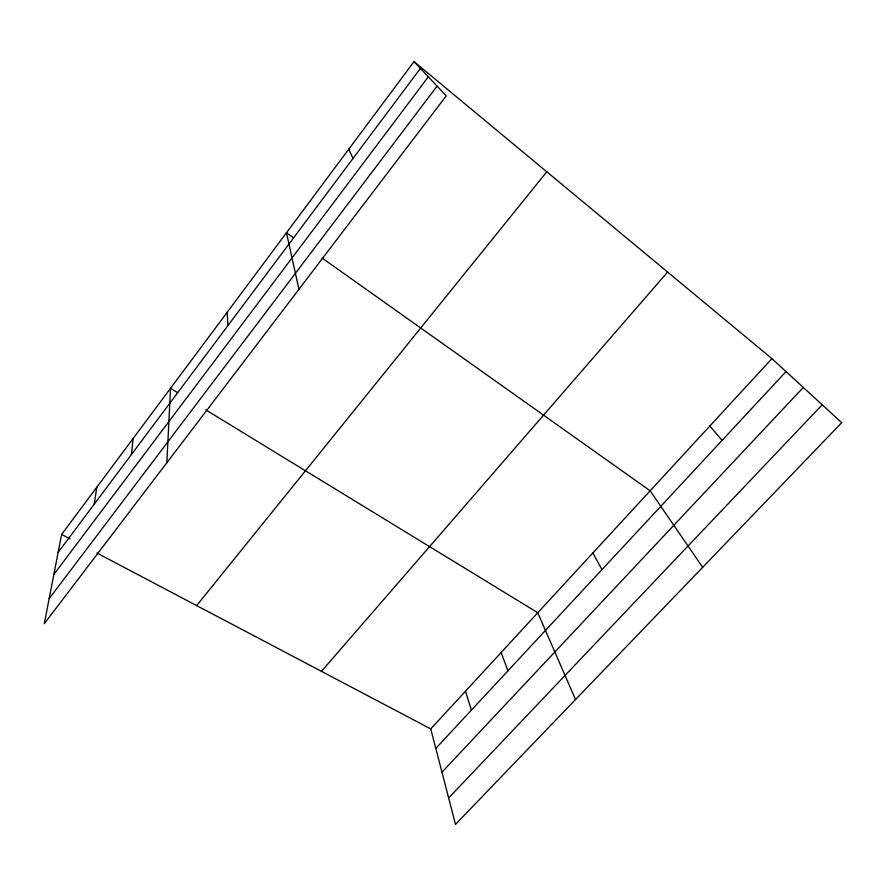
<?xml version="1.0" encoding="UTF-8"?>
<svg xmlns="http://www.w3.org/2000/svg" width="886" height="886" viewBox="0 0 886 886"><rect width="100%" height="100%" fill="white"/><g stroke="black" fill="none" stroke-linecap="round" stroke-linejoin="round"><path stroke-width="1.33" d="M166.845 462.747L170.522 388.323L177.588 392.631M131.394 454.529L133.11 438.526M94.193 504.234L96.818 487.211M61.621 534.435L44.3 623.655L446.245 95.876L414.039 61.599L61.621 534.435L70.138 538.921M58.133 552.41L420.429 68.399M53.847 574.46L428.326 76.805M49.162 598.637L437.086 86.13M196.659 605.581L546.795 171.773M321.463 671.333L667.612 272.046M430.74 728.912L771.927 358.631L841.7 422.688L455.504 824.401L430.74 728.912L96.917 553.03M435.801 748.426L786.037 371.577M441.959 772.182L803.303 387.437M448.648 797.976L822.197 404.791M205.818 409.886L537.78 612.747L575.535 699.541M293.155 237.503L286.466 232.752L298.936 289.301M322.15 258.07L650.147 490.789L702.653 567.328M414.039 61.599L771.927 358.631M709.786 426.066L722.101 440.364M592.856 552.964L601.971 569.62M348.696 149.269L353.038 158.417M501.166 652.484L507.933 670.813M465.493 691.191L471.385 710.129M227.148 312.348L227.946 325.539"/></g></svg>
